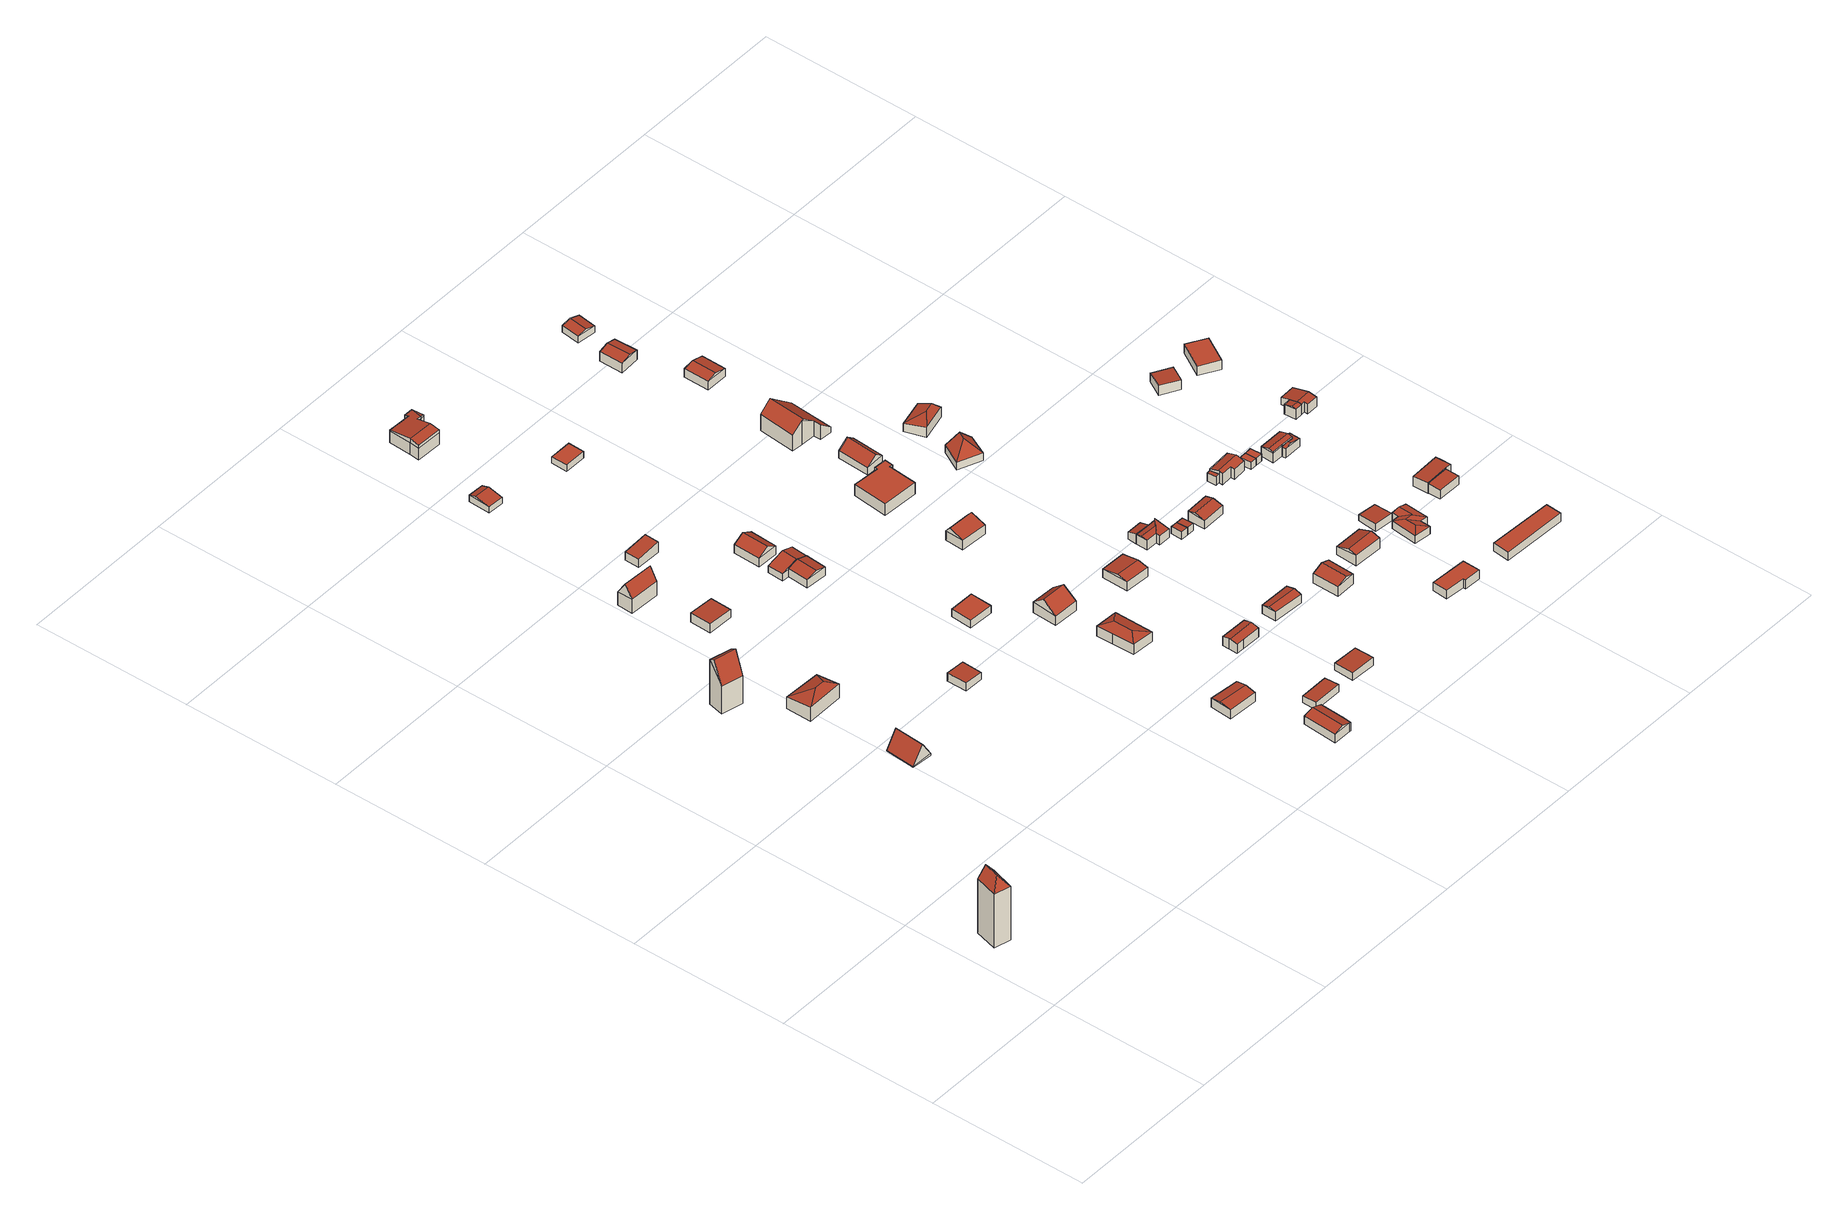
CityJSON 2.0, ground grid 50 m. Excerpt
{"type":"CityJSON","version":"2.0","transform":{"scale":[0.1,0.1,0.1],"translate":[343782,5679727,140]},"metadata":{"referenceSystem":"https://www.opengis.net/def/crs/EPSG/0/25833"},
"CityObjects":{
"building1":{"type":"Building","attributes":{"Dachtyp_tdc":"tdcFreeFormRoof","Gemeindeschluessel":14729160,"Dachneigung":52.58,"QualitaetDacherkennung":3,"Geometrietyp2DReferenz":"3000","function":"31001_9998","roofType":"5000","measuredHeight":22.03},"geometry":[{"type":"MultiSurface","lod":"2","boundaries":[[[0,1,2,3]],[[1,4,5,2]],[[4,6,7,5]],[[6,0,3,7]],[[8,9,6,4]],[[8,4,1]],[[9,8,1,0]],[[9,0,6]],[[3,2,5,7]]],"semantics":{"surfaces":[{"type":"WallSurface"},{"type":"RoofSurface"},{"type":"GroundSurface"}],"values":[0,0,0,0,1,1,1,0,2]}}]},
"building2":{"type":"Building","attributes":{"Dachtyp_tdc":"tdcGableRoof","Gemeindeschluessel":14729160,"Dachneigung":57.87,"QualitaetDacherkennung":74,"Geometrietyp2DReferenz":"3000","function":"31001_9998","roofType":"3100","measuredHeight":5.66},"geometry":[{"type":"MultiSurface","lod":"2","boundaries":[[[10,11,12,13]],[[11,14,15,12]],[[14,16,17,15]],[[16,10,13,17]],[[14,11,18]],[[10,16,19]],[[11,10,19,18]],[[16,14,18,19]],[[13,12,15,17]]],"semantics":{"surfaces":[{"type":"WallSurface"},{"type":"RoofSurface"},{"type":"GroundSurface"}],"values":[0,0,0,0,0,0,1,1,2]}}]},
"building3":{"type":"Building","attributes":{"Dachtyp_tdc":"tdcGableRoof","Gemeindeschluessel":14729160,"Dachneigung":66.88,"QualitaetDacherkennung":5,"Geometrietyp2DReferenz":"3000","function":"31001_9998","roofType":"3100","measuredHeight":16.61},"geometry":[{"type":"MultiSurface","lod":"2","boundaries":[[[20,21,22,23]],[[21,24,25,22]],[[24,26,27,25]],[[26,20,23,27]],[[24,21,28]],[[20,26,29]],[[21,20,29,28]],[[26,24,28,29]],[[23,22,25,27]]],"semantics":{"surfaces":[{"type":"WallSurface"},{"type":"RoofSurface"},{"type":"GroundSurface"}],"values":[0,0,0,0,0,0,1,1,2]}}]},
"building4":{"type":"Building","attributes":{"Dachtyp_tdc":"tdcHipRoof","Gemeindeschluessel":14729160,"Dachneigung":18.68,"QualitaetDacherkennung":74,"Geometrietyp2DReferenz":"3000","function":"31001_9998","roofType":"3200","measuredHeight":5.57},"geometry":[{"type":"MultiSurface","lod":"2","boundaries":[[[30,31,32,33]],[[31,34,35,32]],[[34,36,37,35]],[[36,30,33,37]],[[34,31,38]],[[30,36,39]],[[31,30,39,38]],[[36,34,38,39]],[[33,32,35,37]]],"semantics":{"surfaces":[{"type":"WallSurface"},{"type":"RoofSurface"},{"type":"GroundSurface"}],"values":[0,0,0,0,1,1,1,1,2]}}]},
"building5":{"type":"Building","attributes":{"Dachtyp_tdc":"tdcPolyFlatRoof","Gemeindeschluessel":14729160,"Dachneigung":2.84,"QualitaetDacherkennung":85,"Geometrietyp2DReferenz":"3000","function":"31001_9998","roofType":"2100","measuredHeight":3.13},"geometry":[{"type":"MultiSurface","lod":"2","boundaries":[[[40,41,42,43]],[[41,44,45,42]],[[44,46,47,45]],[[46,40,43,47]],[[46,44,41,40]],[[43,42,45,47]]],"semantics":{"surfaces":[{"type":"WallSurface"},{"type":"RoofSurface"},{"type":"GroundSurface"}],"values":[0,0,0,0,1,2]}}]},
"building6":{"type":"Building","attributes":{"Dachtyp_tdc":"tdcPolyFlatRoof","Gemeindeschluessel":14729160,"Dachneigung":2.89,"QualitaetDacherkennung":90,"Geometrietyp2DReferenz":"3000","function":"31001_9998","roofType":"2100","measuredHeight":2.76},"geometry":[{"type":"MultiSurface","lod":"2","boundaries":[[[48,49,50,51]],[[49,52,53,50]],[[52,54,55,53]],[[54,48,51,55]],[[54,52,49,48]],[[51,50,53,55]]],"semantics":{"surfaces":[{"type":"WallSurface"},{"type":"RoofSurface"},{"type":"GroundSurface"}],"values":[0,0,0,0,1,2]}}]},
"building7":{"type":"Building","attributes":{"Dachtyp_tdc":"tdcGableRoof","Gemeindeschluessel":14729160,"Dachneigung":58.78,"QualitaetDacherkennung":66,"Geometrietyp2DReferenz":"3000","function":"31001_9998","roofType":"3100","measuredHeight":8.86},"geometry":[{"type":"MultiSurface","lod":"2","boundaries":[[[56,57,58,59]],[[57,60,61,58]],[[60,62,63,61]],[[62,56,59,63]],[[60,57,64]],[[56,62,65]],[[57,56,65,64]],[[62,60,64,65]],[[59,58,61,63]]],"semantics":{"surfaces":[{"type":"WallSurface"},{"type":"RoofSurface"},{"type":"GroundSurface"}],"values":[0,0,0,0,0,0,1,1,2]}}]},
"building8":{"type":"Building","attributes":{"Dachtyp_tdc":"tdcFreeFormRoof","Gemeindeschluessel":14729160,"Dachneigung":17.27,"QualitaetDacherkennung":89,"Geometrietyp2DReferenz":"3000","function":"31001_9998","roofType":"5000","measuredHeight":3.89},"geometry":[{"type":"MultiSurface","lod":"2","boundaries":[[[66,67,68,69]],[[67,70,71,68]],[[70,72,73,71]],[[72,74,75,73]],[[74,76,77,75]],[[76,66,69,77]],[[78,79,67,66]],[[76,74,72,70,79,78]],[[66,76,78]],[[70,67,79]],[[69,68,71,73,75,77]]],"semantics":{"surfaces":[{"type":"WallSurface"},{"type":"RoofSurface"},{"type":"GroundSurface"}],"values":[0,0,0,0,0,0,1,1,0,0,2]}}]},
"building9":{"type":"Building","attributes":{"Dachtyp_tdc":"tdcGableRoof","Gemeindeschluessel":14729160,"Dachneigung":12.23,"QualitaetDacherkennung":80,"Geometrietyp2DReferenz":"3000","function":"31001_9998","roofType":"3100","measuredHeight":3.77},"geometry":[{"type":"MultiSurface","lod":"2","boundaries":[[[80,81,82,83]],[[81,84,85,82]],[[84,86,87,85]],[[86,80,83,87]],[[84,81,88]],[[80,86,89]],[[81,80,89,88]],[[86,84,88,89]],[[83,82,85,87]]],"semantics":{"surfaces":[{"type":"WallSurface"},{"type":"RoofSurface"},{"type":"GroundSurface"}],"values":[0,0,0,0,0,0,1,1,2]}}]},
"building10":{"type":"Building","attributes":{"Dachtyp_tdc":"tdcPolyFlatRoof","Gemeindeschluessel":14729160,"Dachneigung":7.05,"QualitaetDacherkennung":79,"Geometrietyp2DReferenz":"3000","function":"31001_9998","roofType":"2100","measuredHeight":3.63},"geometry":[{"type":"MultiSurface","lod":"2","boundaries":[[[90,91,92,93]],[[91,94,95,92]],[[94,96,97,95]],[[96,90,93,97]],[[96,94,91,90]],[[93,92,95,97]]],"semantics":{"surfaces":[{"type":"WallSurface"},{"type":"RoofSurface"},{"type":"GroundSurface"}],"values":[0,0,0,0,1,2]}}]},
"building11":{"type":"Building","attributes":{"Dachtyp_tdc":"tdcGableRoof","Gemeindeschluessel":14729160,"Dachneigung":17.78,"QualitaetDacherkennung":94,"Geometrietyp2DReferenz":"3000","function":"31001_9998","roofType":"3100","measuredHeight":3.93},"geometry":[{"type":"MultiSurface","lod":"2","boundaries":[[[98,99,100,101]],[[99,102,103,100]],[[102,104,105,103]],[[104,98,101,105]],[[102,99,106]],[[98,104,107]],[[99,98,107,106]],[[104,102,106,107]],[[101,100,103,105]]],"semantics":{"surfaces":[{"type":"WallSurface"},{"type":"RoofSurface"},{"type":"GroundSurface"}],"values":[0,0,0,0,0,0,1,1,2]}}]},
"building12":{"type":"Building","attributes":{"Dachtyp_tdc":"tdcGableRoof","Gemeindeschluessel":14729160,"Dachneigung":10.41,"QualitaetDacherkennung":61,"Geometrietyp2DReferenz":"3000","function":"31001_9998","roofType":"3100","measuredHeight":2.93},"geometry":[{"type":"MultiSurface","lod":"2","boundaries":[[[108,109,110,111]],[[112,113,114,115]],[[116,117,113,112]],[[117,109,114,113]],[[109,108,115,114]],[[108,116,112,115]],[[109,117,110]],[[116,108,111]],[[117,116,111,110]]],"semantics":{"surfaces":[{"type":"RoofSurface"},{"type":"GroundSurface"},{"type":"WallSurface"}],"values":[0,1,2,2,2,2,2,2,0]}}]},
"building13":{"type":"Building","attributes":{"Dachtyp_tdc":"tdcFreeFormRoof","Gemeindeschluessel":14729160,"Dachneigung":17.33,"QualitaetDacherkennung":87,"Geometrietyp2DReferenz":"3000","function":"31001_9998","roofType":"5000","measuredHeight":3.98},"geometry":[{"type":"MultiSurface","lod":"2","boundaries":[[[118,119,120,121]],[[122,123,119,118]],[[123,124,120,119]],[[124,125,121,120]],[[125,122,118,121]],[[123,122,126,127]],[[127,126,125,124]],[[124,123,127]],[[122,125,126]]],"semantics":{"surfaces":[{"type":"GroundSurface"},{"type":"WallSurface"},{"type":"RoofSurface"}],"values":[0,1,1,1,1,2,2,1,1]}}]},
"building14":{"type":"Building","attributes":{"Dachtyp_tdc":"tdcPolyFlatRoof","Gemeindeschluessel":14729160,"Dachneigung":3.74,"QualitaetDacherkennung":79,"Geometrietyp2DReferenz":"3000","function":"31001_9998","roofType":"2100","measuredHeight":2.61},"geometry":[{"type":"MultiSurface","lod":"2","boundaries":[[[128,129,130,131]],[[129,132,133,130]],[[132,134,135,133]],[[134,128,131,135]],[[134,132,129,128]],[[131,130,133,135]]],"semantics":{"surfaces":[{"type":"WallSurface"},{"type":"RoofSurface"},{"type":"GroundSurface"}],"values":[0,0,0,0,1,2]}}]},
"building15":{"type":"Building","attributes":{"Dachtyp_tdc":"tdcPolyFlatRoof","Gemeindeschluessel":14729160,"Dachneigung":0,"QualitaetDacherkennung":80,"Geometrietyp2DReferenz":"3000","function":"31001_9998","roofType":"1000","measuredHeight":2.6},"geometry":[{"type":"MultiSurface","lod":"2","boundaries":[[[136,137,138,139]],[[137,140,141,138]],[[140,142,143,141]],[[142,136,139,143]],[[142,140,137,136]],[[139,138,141,143]]],"semantics":{"surfaces":[{"type":"WallSurface"},{"type":"RoofSurface"},{"type":"GroundSurface"}],"values":[0,0,0,0,1,2]}}]},
"building16":{"type":"Building","attributes":{"Dachtyp_tdc":"tdcGableRoof","Gemeindeschluessel":14729160,"Dachneigung":30.34,"QualitaetDacherkennung":91,"Geometrietyp2DReferenz":"3000","function":"31001_9998","roofType":"3100","measuredHeight":4.83},"geometry":[{"type":"MultiSurface","lod":"2","boundaries":[[[144,145,146,147]],[[145,148,149,146]],[[148,150,151,149]],[[150,144,147,151]],[[148,145,152]],[[144,150,153]],[[145,144,153,152]],[[150,148,152,153]],[[147,146,149,151]]],"semantics":{"surfaces":[{"type":"WallSurface"},{"type":"RoofSurface"},{"type":"GroundSurface"}],"values":[0,0,0,0,0,0,1,1,2]}}]},
"building17":{"type":"Building","attributes":{"Dachtyp_tdc":"tdcFreeFormRoof","Gemeindeschluessel":14729160,"Dachneigung":18.56,"QualitaetDacherkennung":95,"Geometrietyp2DReferenz":"3000","function":"31001_9998","roofType":"5000","measuredHeight":4.52},"geometry":[{"type":"MultiSurface","lod":"2","boundaries":[[[154,155,156,157]],[[155,158,159,156]],[[158,160,161,159]],[[160,162,163,161]],[[162,154,157,163]],[[162,164,165]],[[166,167,158]],[[162,160,167,166,164]],[[165,164,166,158,155,154]],[[160,158,167]],[[154,162,165]],[[157,156,159,161,163]]],"semantics":{"surfaces":[{"type":"WallSurface"},{"type":"RoofSurface"},{"type":"GroundSurface"}],"values":[0,0,0,0,0,1,1,1,1,0,0,2]}}]},
"building18":{"type":"Building","attributes":{"Dachtyp_tdc":"tdcGableRoof","Gemeindeschluessel":14729160,"Dachneigung":39.45,"QualitaetDacherkennung":89,"Geometrietyp2DReferenz":"3000","function":"31001_9998","roofType":"3100","measuredHeight":6.6},"geometry":[{"type":"MultiSurface","lod":"2","boundaries":[[[168,169,170,171]],[[169,172,173,170]],[[172,174,175,173]],[[174,168,171,175]],[[172,169,176]],[[168,174,177]],[[169,168,177,176]],[[174,172,176,177]],[[171,170,173,175]]],"semantics":{"surfaces":[{"type":"WallSurface"},{"type":"RoofSurface"},{"type":"GroundSurface"}],"values":[0,0,0,0,0,0,1,1,2]}}]},
"building19":{"type":"Building","attributes":{"Dachtyp_tdc":"tdcPolyFlatRoof","Gemeindeschluessel":14729160,"Dachneigung":3.86,"QualitaetDacherkennung":80,"Geometrietyp2DReferenz":"3000","function":"31001_9998","roofType":"2100","measuredHeight":2.75},"geometry":[{"type":"MultiSurface","lod":"2","boundaries":[[[178,179,180,181]],[[179,182,183,180]],[[182,184,185,183]],[[184,178,181,185]],[[184,182,179,178]],[[181,180,183,185]]],"semantics":{"surfaces":[{"type":"WallSurface"},{"type":"RoofSurface"},{"type":"GroundSurface"}],"values":[0,0,0,0,1,2]}}]},
"building20":{"type":"Building","attributes":{"Dachtyp_tdc":"tdcFreeFormRoof","Gemeindeschluessel":14729160,"Dachneigung":13.44,"QualitaetDacherkennung":94,"Geometrietyp2DReferenz":"3000","function":"31001_9998","roofType":"5000","measuredHeight":3.74},"geometry":[{"type":"MultiSurface","lod":"2","boundaries":[[[186,187,188,189]],[[187,190,191,188]],[[190,192,193,191]],[[192,194,195,193]],[[194,196,197,195]],[[196,186,189,197]],[[198,192,190,187,199]],[[196,194,198,199,186]],[[187,186,199]],[[194,192,198]],[[189,188,191,193,195,197]]],"semantics":{"surfaces":[{"type":"WallSurface"},{"type":"RoofSurface"},{"type":"GroundSurface"}],"values":[0,0,0,0,0,0,1,1,0,0,2]}}]},
"building21":{"type":"Building","attributes":{"Dachtyp_tdc":"tdcFreeFormRoof","Gemeindeschluessel":14729160,"Dachneigung":10.38,"QualitaetDacherkennung":80,"Geometrietyp2DReferenz":"3000","function":"31001_9998","roofType":"5000","measuredHeight":5.46},"geometry":[{"type":"MultiSurface","lod":"2","boundaries":[[[200,201,202,203]],[[201,204,205,202]],[[204,206,207,205]],[[206,208,209,207]],[[208,210,211,209]],[[210,212,213,211]],[[212,214,215,213]],[[214,216,217,215]],[[216,218,219,217]],[[218,220,221,219]],[[220,222,223,221]],[[222,224,225,223]],[[224,200,203,225]],[[226,227,228]],[[227,226,210,208,229,230,231,232,233]],[[234,235,232,231,236]],[[206,229,208]],[[212,210,226]],[[204,201,231,230]],[[201,200,236,231]],[[206,204,230,229]],[[214,212,226,228]],[[216,214,228,227]],[[218,216,227,233]],[[222,220,232,235]],[[220,218,233,232]],[[224,222,235,234]],[[200,224,234,236]],[[203,202,205,207,209,211,213,215,217,219,221,223,225]]],"semantics":{"surfaces":[{"type":"WallSurface"},{"type":"RoofSurface"},{"type":"GroundSurface"}],"values":[0,0,0,0,0,0,0,0,0,0,0,0,0,1,1,1,0,0,0,0,0,0,0,0,0,0,0,0,2]}}]},
"building22":{"type":"Building","attributes":{"Dachtyp_tdc":"tdcPolyFlatRoof","Gemeindeschluessel":14729160,"Dachneigung":0,"QualitaetDacherkennung":62,"Geometrietyp2DReferenz":"3000","function":"31001_9998","roofType":"1000","measuredHeight":2.15},"geometry":[{"type":"MultiSurface","lod":"2","boundaries":[[[237,238,239,240]],[[238,241,242,239]],[[241,243,244,242]],[[243,237,240,244]],[[243,241,238,237]],[[240,239,242,244]]],"semantics":{"surfaces":[{"type":"WallSurface"},{"type":"RoofSurface"},{"type":"GroundSurface"}],"values":[0,0,0,0,1,2]}}]},
"building23":{"type":"Building","attributes":{"Dachtyp_tdc":"tdcGableRoof","Gemeindeschluessel":14729160,"Dachneigung":19.91,"QualitaetDacherkennung":63,"Geometrietyp2DReferenz":"3000","function":"31001_9998","roofType":"3100","measuredHeight":4.8},"geometry":[{"type":"MultiSurface","lod":"2","boundaries":[[[245,246,247,248]],[[246,249,250,247]],[[249,251,252,250]],[[251,245,248,252]],[[249,246,253]],[[245,251,254]],[[246,245,254,253]],[[251,249,253,254]],[[248,247,250,252]]],"semantics":{"surfaces":[{"type":"WallSurface"},{"type":"RoofSurface"},{"type":"GroundSurface"}],"values":[0,0,0,0,0,0,1,1,2]}}]},
"building24":{"type":"Building","attributes":{"Dachtyp_tdc":"tdcGableRoof","Gemeindeschluessel":14729160,"Dachneigung":10.05,"QualitaetDacherkennung":93,"Geometrietyp2DReferenz":"3000","function":"31001_9998","roofType":"3100","measuredHeight":3.9},"geometry":[{"type":"MultiSurface","lod":"2","boundaries":[[[255,256,257,258]],[[256,259,260,257]],[[259,261,262,260]],[[261,255,258,262]],[[259,256,263]],[[255,261,264]],[[256,255,264,263]],[[261,259,263,264]],[[258,257,260,262]]],"semantics":{"surfaces":[{"type":"WallSurface"},{"type":"RoofSurface"},{"type":"GroundSurface"}],"values":[0,0,0,0,0,0,1,1,2]}}]},
"building25":{"type":"Building","attributes":{"Dachtyp_tdc":"tdcGableRoof","Gemeindeschluessel":14729160,"Dachneigung":13.9,"QualitaetDacherkennung":90,"Geometrietyp2DReferenz":"3000","function":"31001_9998","roofType":"3100","measuredHeight":3.6},"geometry":[{"type":"MultiSurface","lod":"2","boundaries":[[[265,266,267,268]],[[266,269,270,267]],[[269,271,272,270]],[[271,265,268,272]],[[269,266,273]],[[265,271,274]],[[266,265,274,273]],[[271,269,273,274]],[[268,267,270,272]]],"semantics":{"surfaces":[{"type":"WallSurface"},{"type":"RoofSurface"},{"type":"GroundSurface"}],"values":[0,0,0,0,0,0,1,1,2]}}]},
"building26":{"type":"Building","attributes":{"Dachtyp_tdc":"tdcPolyFlatRoof","Gemeindeschluessel":14729160,"Dachneigung":0,"QualitaetDacherkennung":72,"Geometrietyp2DReferenz":"3000","function":"31001_9998","roofType":"1000","measuredHeight":3.9},"geometry":[{"type":"MultiSurface","lod":"2","boundaries":[[[275,276,277,278]],[[276,279,280,277]],[[279,281,282,280]],[[281,283,284,282]],[[283,285,286,284]],[[285,287,288,286]],[[287,289,290,288]],[[289,275,278,290]],[[289,287,285,283,281,279,276,275]],[[278,277,280,282,284,286,288,290]]],"semantics":{"surfaces":[{"type":"WallSurface"},{"type":"RoofSurface"},{"type":"GroundSurface"}],"values":[0,0,0,0,0,0,0,0,1,2]}}]},
"building27":{"type":"Building","attributes":{"Dachtyp_tdc":"tdcGableRoof","Gemeindeschluessel":14729160,"Dachneigung":39.04,"QualitaetDacherkennung":67,"Geometrietyp2DReferenz":"3000","function":"31001_9998","roofType":"3100","measuredHeight":5.18},"geometry":[{"type":"MultiSurface","lod":"2","boundaries":[[[291,292,293,294]],[[292,295,296,293]],[[295,297,298,296]],[[297,291,294,298]],[[295,292,299]],[[291,297,300]],[[292,291,300,299]],[[297,295,299,300]],[[294,293,296,298]]],"semantics":{"surfaces":[{"type":"WallSurface"},{"type":"RoofSurface"},{"type":"GroundSurface"}],"values":[0,0,0,0,0,0,1,1,2]}}]},
"building28":{"type":"Building","attributes":{"Gemeindeschluessel":14729160,"Geometrietyp2DReferenz":"3000","function":"31001_9998","roofType":"9999"},"children":["building28-1","building28-2"]},
"building28-1":{"type":"BuildingPart","attributes":{"Dachtyp_tdc":"tdcPolyFlatRoof","Dachneigung":9.47,"QualitaetDacherkennung":79,"Geometrietyp2DReferenz":"3000","roofType":"2100","measuredHeight":3.85},"parents":["building28"],"geometry":[{"type":"MultiSurface","lod":"2","boundaries":[[[301,302,303,304]],[[305,306,307,308,309]],[[306,301,304,307]],[[306,305,310,311,302,301]],[[304,303,308,307]],[[309,310,305]],[[308,303,302,311,309]],[[311,310,309]]],"semantics":{"surfaces":[{"type":"WallSurface"},{"type":"RoofSurface"},{"type":"GroundSurface"},{"type":"ClosureSurface"}],"values":[0,0,0,1,2,0,3,3]}}]},
"building28-2":{"type":"BuildingPart","attributes":{"Dachtyp_tdc":"tdcGableRoof","Dachneigung":13.94,"QualitaetDacherkennung":89,"Geometrietyp2DReferenz":"3000","roofType":"3100","measuredHeight":3.72},"parents":["building28"],"geometry":[{"type":"MultiSurface","lod":"2","boundaries":[[[312,313,303,302]],[[312,314,315,313]],[[314,316,317,315]],[[316,309,308,317]],[[318,319,310,309,316,314]],[[302,319,318,312]],[[312,318,314]],[[303,313,315,317,308]],[[303,308,309,311,302]],[[311,310,319,302]],[[311,309,310]]],"semantics":{"surfaces":[{"type":"WallSurface"},{"type":"RoofSurface"},{"type":"GroundSurface"},{"type":"ClosureSurface"}],"values":[0,0,0,0,1,1,0,2,3,0,3]}}]},
"building29":{"type":"Building","attributes":{"Dachtyp_tdc":"tdcPolyFlatRoof","Gemeindeschluessel":14729160,"Dachneigung":16.71,"QualitaetDacherkennung":95,"Geometrietyp2DReferenz":"3000","function":"31001_9998","roofType":"2100","measuredHeight":3.26},"geometry":[{"type":"MultiSurface","lod":"2","boundaries":[[[320,321,317,322]],[[321,323,315,317]],[[323,324,325,315]],[[324,320,322,325]],[[324,323,321,320]],[[322,317,315,325]]],"semantics":{"surfaces":[{"type":"WallSurface"},{"type":"RoofSurface"},{"type":"GroundSurface"}],"values":[0,0,0,0,1,2]}}]},
"building30":{"type":"Building","attributes":{"Dachtyp_tdc":"tdcGableRoof","Gemeindeschluessel":14729160,"Dachneigung":17.51,"QualitaetDacherkennung":95,"Geometrietyp2DReferenz":"3000","function":"31001_9998","roofType":"3100","measuredHeight":4.38},"geometry":[{"type":"MultiSurface","lod":"2","boundaries":[[[326,327,328,329]],[[327,330,331,328]],[[330,332,333,331]],[[332,326,329,333]],[[330,327,334]],[[326,332,335]],[[327,326,335,334]],[[332,330,334,335]],[[329,328,331,333]]],"semantics":{"surfaces":[{"type":"WallSurface"},{"type":"RoofSurface"},{"type":"GroundSurface"}],"values":[0,0,0,0,0,0,1,1,2]}}]},
"building31":{"type":"Building","attributes":{"Dachtyp_tdc":"tdcFreeFormRoof","Gemeindeschluessel":14729160,"Dachneigung":39.07,"QualitaetDacherkennung":55,"Geometrietyp2DReferenz":"3000","function":"31001_9998","roofType":"5000","measuredHeight":8.57},"geometry":[{"type":"MultiSurface","lod":"2","boundaries":[[[336,337,338,339]],[[337,340,341,338]],[[340,342,343,341]],[[342,344,345,343]],[[344,346,347,345]],[[346,348,349,347]],[[348,336,339,349]],[[337,336,350,351,342,340]],[[344,351,350,348,346]],[[344,342,351]],[[336,348,350]],[[339,338,341,343,345,347,349]]],"semantics":{"surfaces":[{"type":"WallSurface"},{"type":"RoofSurface"},{"type":"GroundSurface"}],"values":[0,0,0,0,0,0,0,1,1,0,0,2]}}]},
"building32":{"type":"Building","attributes":{"Dachtyp_tdc":"tdcPolyFlatRoof","Gemeindeschluessel":14729160,"Dachneigung":3.06,"QualitaetDacherkennung":98,"Geometrietyp2DReferenz":"3000","function":"31001_9998","roofType":"2100","measuredHeight":2.53},"geometry":[{"type":"MultiSurface","lod":"2","boundaries":[[[352,353,354,355]],[[353,356,357,354]],[[356,358,359,357]],[[358,352,355,359]],[[358,356,353,352]],[[355,354,357,359]]],"semantics":{"surfaces":[{"type":"WallSurface"},{"type":"RoofSurface"},{"type":"GroundSurface"}],"values":[0,0,0,0,1,2]}}]},
"building33":{"type":"Building","attributes":{"Dachtyp_tdc":"tdcPolyFlatRoof","Gemeindeschluessel":14729160,"Dachneigung":2.71,"QualitaetDacherkennung":98,"Geometrietyp2DReferenz":"3000","function":"31001_9998","roofType":"2100","measuredHeight":2.52},"geometry":[{"type":"MultiSurface","lod":"2","boundaries":[[[360,361,362,363]],[[361,353,354,362]],[[353,352,355,354]],[[352,360,363,355]],[[352,353,361,360]],[[363,362,354,355]]],"semantics":{"surfaces":[{"type":"WallSurface"},{"type":"RoofSurface"},{"type":"GroundSurface"}],"values":[0,0,0,0,1,2]}}]},
"building34":{"type":"Building","attributes":{"Dachtyp_tdc":"tdcHipAndGableRoof","Gemeindeschluessel":14729160,"Dachneigung":36.52,"QualitaetDacherkennung":34,"Geometrietyp2DReferenz":"3000","function":"31001_9998","roofType":"5000","measuredHeight":5.59},"geometry":[{"type":"MultiSurface","lod":"2","boundaries":[[[364,365,366,367]],[[365,368,369,366]],[[368,370,371,369]],[[370,364,367,371]],[[368,365,372]],[[364,370,373]],[[365,364,373,372]],[[370,368,372,373]],[[367,366,369,371]]],"semantics":{"surfaces":[{"type":"WallSurface"},{"type":"RoofSurface"},{"type":"GroundSurface"}],"values":[0,0,0,0,1,0,1,1,2]}}]},
"building35":{"type":"Building","attributes":{"Dachtyp_tdc":"tdcGableRoof","Gemeindeschluessel":14729160,"Dachneigung":14.47,"QualitaetDacherkennung":86,"Geometrietyp2DReferenz":"3000","function":"31001_9998","roofType":"3100","measuredHeight":4.03},"geometry":[{"type":"MultiSurface","lod":"2","boundaries":[[[374,375,376,377]],[[375,378,379,376]],[[378,380,381,379]],[[380,374,377,381]],[[378,375,382]],[[374,380,383]],[[375,374,383,382]],[[380,378,382,383]],[[377,376,379,381]]],"semantics":{"surfaces":[{"type":"WallSurface"},{"type":"RoofSurface"},{"type":"GroundSurface"}],"values":[0,0,0,0,0,0,1,1,2]}}]},
"building36":{"type":"Building","attributes":{"Dachtyp_tdc":"tdcPolyFlatRoof","Gemeindeschluessel":14729160,"Dachneigung":2.82,"QualitaetDacherkennung":93,"Geometrietyp2DReferenz":"3000","function":"31001_9998","roofType":"2100","measuredHeight":3.02},"geometry":[{"type":"MultiSurface","lod":"2","boundaries":[[[384,385,386,387]],[[385,388,389,386]],[[388,390,391,389]],[[390,392,393,391]],[[392,394,395,393]],[[394,384,387,395]],[[394,392,390,388,385,384]],[[387,386,389,391,393,395]]],"semantics":{"surfaces":[{"type":"WallSurface"},{"type":"RoofSurface"},{"type":"GroundSurface"}],"values":[0,0,0,0,0,0,1,2]}}]},
"building37":{"type":"Building","attributes":{"Dachtyp_tdc":"tdcGableRoof","Gemeindeschluessel":14729160,"Dachneigung":14,"QualitaetDacherkennung":90,"Geometrietyp2DReferenz":"3000","function":"31001_9998","roofType":"3100","measuredHeight":3.66},"geometry":[{"type":"MultiSurface","lod":"2","boundaries":[[[396,397,398,399]],[[397,400,401,398]],[[400,402,403,401]],[[402,396,399,403]],[[400,397,404]],[[396,402,405]],[[397,396,405,404]],[[402,400,404,405]],[[399,398,401,403]]],"semantics":{"surfaces":[{"type":"WallSurface"},{"type":"RoofSurface"},{"type":"GroundSurface"}],"values":[0,0,0,0,0,0,1,1,2]}}]},
"building38":{"type":"Building","attributes":{"Dachtyp_tdc":"tdcGableRoof","Gemeindeschluessel":14729160,"Dachneigung":14.51,"QualitaetDacherkennung":97,"Geometrietyp2DReferenz":"3000","function":"31001_9998","roofType":"3100","measuredHeight":3.73},"geometry":[{"type":"MultiSurface","lod":"2","boundaries":[[[406,407,408,409]],[[407,410,411,408]],[[410,412,413,411]],[[412,406,409,413]],[[410,407,414]],[[406,412,415]],[[407,406,415,414]],[[412,410,414,415]],[[409,408,411,413]]],"semantics":{"surfaces":[{"type":"WallSurface"},{"type":"RoofSurface"},{"type":"GroundSurface"}],"values":[0,0,0,0,0,0,1,1,2]}}]},
"building39":{"type":"Building","attributes":{"Dachtyp_tdc":"tdcGableRoof","Gemeindeschluessel":14729160,"Dachneigung":21.94,"QualitaetDacherkennung":93,"Geometrietyp2DReferenz":"3000","function":"31001_9998","roofType":"3100","measuredHeight":4.45},"geometry":[{"type":"MultiSurface","lod":"2","boundaries":[[[416,417,418,419]],[[417,420,421,418]],[[420,422,423,421]],[[422,416,419,423]],[[420,417,424]],[[416,422,425]],[[417,416,425,424]],[[422,420,424,425]],[[419,418,421,423]]],"semantics":{"surfaces":[{"type":"WallSurface"},{"type":"RoofSurface"},{"type":"GroundSurface"}],"values":[0,0,0,0,0,0,1,1,2]}}]},
"building40":{"type":"Building","attributes":{"Dachtyp_tdc":"tdcHipAndGableRoof","Gemeindeschluessel":14729160,"Dachneigung":16.24,"QualitaetDacherkennung":52,"Geometrietyp2DReferenz":"3000","function":"31001_9998","roofType":"5000","measuredHeight":3.84},"geometry":[{"type":"MultiSurface","lod":"2","boundaries":[[[426,427,428,429]],[[427,430,431,428]],[[430,432,433,431]],[[432,426,429,433]],[[430,427,434]],[[426,432,435]],[[427,426,435,434]],[[432,430,434,435]],[[429,428,431,433]]],"semantics":{"surfaces":[{"type":"WallSurface"},{"type":"RoofSurface"},{"type":"GroundSurface"}],"values":[0,0,0,0,1,0,1,1,2]}}]},
"building41":{"type":"Building","attributes":{"Dachtyp_tdc":"tdcGableRoof","Gemeindeschluessel":14729160,"Dachneigung":14.15,"QualitaetDacherkennung":90,"Geometrietyp2DReferenz":"3000","function":"31001_9998","roofType":"3100","measuredHeight":3.08},"geometry":[{"type":"MultiSurface","lod":"2","boundaries":[[[436,437,438,439]],[[437,440,441,438]],[[440,442,443,441]],[[442,436,439,443]],[[440,437,444]],[[436,442,445]],[[437,436,445,444]],[[442,440,444,445]],[[439,438,441,443]]],"semantics":{"surfaces":[{"type":"WallSurface"},{"type":"RoofSurface"},{"type":"GroundSurface"}],"values":[0,0,0,0,0,0,1,1,2]}}]},
"building42":{"type":"Building","attributes":{"Dachtyp_tdc":"tdcPolyFlatRoof","Gemeindeschluessel":14729160,"Dachneigung":3.04,"QualitaetDacherkennung":69,"Geometrietyp2DReferenz":"3000","function":"31001_9998","roofType":"2100","measuredHeight":2.87},"geometry":[{"type":"MultiSurface","lod":"2","boundaries":[[[446,447,448,449]],[[447,450,451,448]],[[450,452,453,451]],[[452,446,449,453]],[[452,450,447,446]],[[449,448,451,453]]],"semantics":{"surfaces":[{"type":"WallSurface"},{"type":"RoofSurface"},{"type":"GroundSurface"}],"values":[0,0,0,0,1,2]}}]},
"building43":{"type":"Building","attributes":{"Dachtyp_tdc":"tdcPolyFlatRoof","Gemeindeschluessel":14729160,"Dachneigung":5.43,"QualitaetDacherkennung":85,"Geometrietyp2DReferenz":"3000","function":"31001_9998","roofType":"2100","measuredHeight":2.58},"geometry":[{"type":"MultiSurface","lod":"2","boundaries":[[[454,455,456,457]],[[455,458,459,456]],[[458,460,461,459]],[[460,454,457,461]],[[460,458,455,454]],[[457,456,459,461]]],"semantics":{"surfaces":[{"type":"WallSurface"},{"type":"RoofSurface"},{"type":"GroundSurface"}],"values":[0,0,0,0,1,2]}}]},
"building44":{"type":"Building","attributes":{"Dachtyp_tdc":"tdcFreeFormRoof","Gemeindeschluessel":14729160,"Dachneigung":12.11,"QualitaetDacherkennung":75,"Geometrietyp2DReferenz":"3000","function":"31001_9998","roofType":"5000","measuredHeight":3.17},"geometry":[{"type":"MultiSurface","lod":"2","boundaries":[[[462,463,464,465]],[[463,466,467,464]],[[466,468,469,467]],[[468,470,471,469]],[[470,472,473,471]],[[472,474,475,473]],[[474,476,477,475]],[[476,462,465,477]],[[478,479,476,474]],[[480,481,478,474,472]],[[482,483,480,472,470]],[[482,470,468]],[[483,482,468,466]],[[481,480,483,466,463]],[[479,478,481,463,462]],[[479,462,476]],[[465,464,467,469,471,473,475,477]]],"semantics":{"surfaces":[{"type":"WallSurface"},{"type":"RoofSurface"},{"type":"GroundSurface"}],"values":[0,0,0,0,0,0,0,0,1,1,1,1,1,1,1,0,2]}}]},
"building45":{"type":"Building","attributes":{"Dachtyp_tdc":"tdcFreeFormRoof","Gemeindeschluessel":14729160,"Dachneigung":16.88,"QualitaetDacherkennung":91,"Geometrietyp2DReferenz":"3000","function":"31001_9998","roofType":"5000","measuredHeight":4.11},"geometry":[{"type":"MultiSurface","lod":"2","boundaries":[[[484,485,486,487]],[[485,488,489,486]],[[488,490,491,489]],[[490,492,493,491]],[[492,494,495,493]],[[494,496,497,495]],[[496,484,487,497]],[[492,490,498,499,484,496,494]],[[499,498,488,485]],[[485,484,499]],[[490,488,498]],[[487,486,489,491,493,495,497]]],"semantics":{"surfaces":[{"type":"WallSurface"},{"type":"RoofSurface"},{"type":"GroundSurface"}],"values":[0,0,0,0,0,0,0,1,1,0,0,2]}}]},
"building46":{"type":"Building","attributes":{"Dachtyp_tdc":"tdcPolyFlatRoof","Gemeindeschluessel":14729160,"Dachneigung":0,"QualitaetDacherkennung":100,"Geometrietyp2DReferenz":"3000","function":"31001_9998","roofType":"1000","measuredHeight":2.44},"geometry":[{"type":"MultiSurface","lod":"2","boundaries":[[[500,501,502,503]],[[501,504,505,502]],[[504,506,507,505]],[[506,500,503,507]],[[506,504,501,500]],[[503,502,505,507]]],"semantics":{"surfaces":[{"type":"WallSurface"},{"type":"RoofSurface"},{"type":"GroundSurface"}],"values":[0,0,0,0,1,2]}}]},
"building47":{"type":"Building","attributes":{"Dachtyp_tdc":"tdcPolyFlatRoof","Gemeindeschluessel":14729160,"Dachneigung":0,"QualitaetDacherkennung":43,"Geometrietyp2DReferenz":"3000","function":"31001_9998","roofType":"1000","measuredHeight":2.86},"geometry":[{"type":"MultiSurface","lod":"2","boundaries":[[[508,509,510,511]],[[509,512,513,510]],[[512,514,515,513]],[[514,508,511,515]],[[514,512,509,508]],[[511,510,513,515]]],"semantics":{"surfaces":[{"type":"WallSurface"},{"type":"RoofSurface"},{"type":"GroundSurface"}],"values":[0,0,0,0,1,2]}}]},
"building48":{"type":"Building","attributes":{"Dachtyp_tdc":"tdcPolyFlatRoof","Gemeindeschluessel":14729160,"Dachneigung":0,"QualitaetDacherkennung":98,"Geometrietyp2DReferenz":"3000","function":"31001_9998","roofType":"1000","measuredHeight":2.42},"geometry":[{"type":"MultiSurface","lod":"2","boundaries":[[[504,501,502,505]],[[501,516,517,502]],[[516,518,519,517]],[[518,520,521,519]],[[520,504,505,521]],[[520,518,516,501,504]],[[505,502,517,519,521]]],"semantics":{"surfaces":[{"type":"WallSurface"},{"type":"RoofSurface"},{"type":"GroundSurface"}],"values":[0,0,0,0,0,1,2]}}]},
"building49":{"type":"Building","attributes":{"Gemeindeschluessel":14729160,"Geometrietyp2DReferenz":"3000","function":"31001_9998","roofType":"9999"},"children":["building49-1","building49-2"]},
"building49-1":{"type":"BuildingPart","attributes":{"Dachtyp_tdc":"tdcGableRoof","Dachneigung":16.85,"QualitaetDacherkennung":99,"Geometrietyp2DReferenz":"3000","roofType":"3100","measuredHeight":4.11},"parents":["building49"],"geometry":[{"type":"MultiSurface","lod":"2","boundaries":[[[522,523,524,525,526]],[[527,528,529,530,531]],[[528,532,533,529]],[[532,522,526,533]],[[522,532,534,535,536]],[[537,538,539,535,534]],[[523,536,535,539,540]],[[527,538,537,528]],[[528,537,534,532]],[[522,536,523]],[[526,525,541,530,529,533]],[[542,524,523,540]],[[542,541,525,524]],[[531,542,540,543,544,527]],[[531,530,541,542]],[[538,527,544,545,543,540,539]],[[545,544,543]]],"semantics":{"surfaces":[{"type":"WallSurface"},{"type":"RoofSurface"},{"type":"GroundSurface"},{"type":"ClosureSurface"}],"values":[0,0,0,0,1,1,0,0,0,0,2,0,3,0,3,0,3]}}]},
"building49-2":{"type":"BuildingPart","attributes":{"Dachtyp_tdc":"tdcFreeFormRoof","Dachneigung":12.62,"QualitaetDacherkennung":61,"Geometrietyp2DReferenz":"3000","roofType":"5000","measuredHeight":3.64},"parents":["building49"],"geometry":[{"type":"MultiSurface","lod":"2","boundaries":[[[546,531,530,547]],[[524,548,549,525]],[[548,550,551,549]],[[550,546,547,551]],[[552,545,544,531,546]],[[550,548,524,542,543,545,552]],[[546,550,552]],[[547,530,541,525,549,551]],[[542,541,530,531]],[[524,525,541,542]],[[544,543,542,531]],[[545,543,544]]],"semantics":{"surfaces":[{"type":"WallSurface"},{"type":"RoofSurface"},{"type":"GroundSurface"},{"type":"ClosureSurface"}],"values":[0,0,0,0,1,1,0,2,3,3,0,3]}}]},
"building50":{"type":"Building","attributes":{"Dachtyp_tdc":"tdcPolyFlatRoof","Gemeindeschluessel":14729160,"Dachneigung":5.02,"QualitaetDacherkennung":92,"Geometrietyp2DReferenz":"3000","function":"31001_9998","roofType":"2100","measuredHeight":3.26},"geometry":[{"type":"MultiSurface","lod":"2","boundaries":[[[553,554,555,556]],[[554,557,558,555]],[[557,559,560,558]],[[559,561,562,560]],[[561,553,556,562]],[[561,559,557,554,553]],[[556,555,558,560,562]]],"semantics":{"surfaces":[{"type":"WallSurface"},{"type":"RoofSurface"},{"type":"GroundSurface"}],"values":[0,0,0,0,0,1,2]}}]},
"building51":{"type":"Building","attributes":{"Dachtyp_tdc":"tdcPolyFlatRoof","Gemeindeschluessel":14729160,"Dachneigung":3.83,"QualitaetDacherkennung":74,"Geometrietyp2DReferenz":"3000","function":"31001_9998","roofType":"2100","measuredHeight":3.61},"geometry":[{"type":"MultiSurface","lod":"2","boundaries":[[[563,564,565,566]],[[564,567,568,565]],[[567,569,570,568]],[[569,571,572,570]],[[571,573,574,572]],[[573,575,576,574]],[[575,563,566,576]],[[575,573,571,569,567,564,563]],[[566,565,568,570,572,574,576]]],"semantics":{"surfaces":[{"type":"WallSurface"},{"type":"RoofSurface"},{"type":"GroundSurface"}],"values":[0,0,0,0,0,0,0,1,2]}}]},
"building52":{"type":"Building","attributes":{"Dachtyp_tdc":"tdcPolyFlatRoof","Gemeindeschluessel":14729160,"Dachneigung":3.99,"QualitaetDacherkennung":79,"Geometrietyp2DReferenz":"3000","function":"31001_9998","roofType":"2100","measuredHeight":3.4},"geometry":[{"type":"MultiSurface","lod":"2","boundaries":[[[577,578,579,580]],[[578,581,582,579]],[[581,583,584,582]],[[583,577,580,584]],[[583,581,578,577]],[[580,579,582,584]]],"semantics":{"surfaces":[{"type":"WallSurface"},{"type":"RoofSurface"},{"type":"GroundSurface"}],"values":[0,0,0,0,1,2]}}]},
"building53":{"type":"Building","attributes":{"Gemeindeschluessel":14729160,"Geometrietyp2DReferenz":"3000","function":"31001_9998","roofType":"9999"},"children":["building53-1","building53-2"]},
"building53-1":{"type":"BuildingPart","attributes":{"Dachtyp_tdc":"tdcGableRoof","Dachneigung":14.03,"QualitaetDacherkennung":93,"Geometrietyp2DReferenz":"3000","roofType":"3100","measuredHeight":3.73},"parents":["building53"],"geometry":[{"type":"MultiSurface","lod":"2","boundaries":[[[585,586,587,588]],[[589,590,591,592]],[[590,593,594,591]],[[593,595,596,594]],[[595,597,598,596]],[[597,599,600,598]],[[599,585,588,600]],[[595,593,590,589,601,602]],[[602,603,586,585,599,597,595]],[[588,587,604,592,591,594,596,598,600]],[[605,603,602]],[[604,587,586,603,605]],[[601,605,602]],[[604,605,601,589,592]]],"semantics":{"surfaces":[{"type":"WallSurface"},{"type":"RoofSurface"},{"type":"GroundSurface"},{"type":"ClosureSurface"}],"values":[0,0,0,0,0,0,0,1,1,2,0,3,0,3]}}]},
"building53-2":{"type":"BuildingPart","attributes":{"Dachtyp_tdc":"tdcGableRoof","Dachneigung":13.67,"QualitaetDacherkennung":93,"Geometrietyp2DReferenz":"3000","roofType":"3100","measuredHeight":3.78},"parents":["building53"],"geometry":[{"type":"MultiSurface","lod":"2","boundaries":[[[606,589,592,607]],[[608,609,587,586]],[[608,606,607,609]],[[586,603,605,601,589,610]],[[606,608,611]],[[589,606,611,610]],[[608,586,610,611]],[[607,592,604,587,609]],[[587,604,605,603,586]],[[604,592,589,601,605]]],"semantics":{"surfaces":[{"type":"WallSurface"},{"type":"RoofSurface"},{"type":"GroundSurface"},{"type":"ClosureSurface"}],"values":[0,0,0,0,0,1,1,2,3,3]}}]},
"building54":{"type":"Building","attributes":{"Dachtyp_tdc":"tdcPolyFlatRoof","Gemeindeschluessel":14729160,"Dachneigung":0,"QualitaetDacherkennung":75,"Geometrietyp2DReferenz":"3000","function":"31001_9998","roofType":"1000","measuredHeight":3.14},"geometry":[{"type":"MultiSurface","lod":"2","boundaries":[[[612,613,614,615]],[[613,616,617,614]],[[616,618,619,617]],[[618,612,615,619]],[[618,616,613,612]],[[615,614,617,619]]],"semantics":{"surfaces":[{"type":"WallSurface"},{"type":"RoofSurface"},{"type":"GroundSurface"}],"values":[0,0,0,0,1,2]}}]}
},
"vertices":[
[77,264,271],[56,191,271],[56,191,86],[77,264,86],[4,204,271],[4,204,86],[24,276,271],[24,276,86],[37,223,306],[50,270,307],
[531,936,56],[525,841,55],[525,841,48],[531,936,48],[460,846,49],[460,846,48],[466,941,50],[466,941,48],[494,843,105],[501,939,105],
[417,1382,98],[349,1398,98],[349,1398,3],[417,1382,3],[361,1447,156],[361,1447,3],[429,1431,156],[429,1431,3],[356,1428,169],[424,1412,169],
[560,1176,86],[442,1176,86],[442,1176,38],[560,1176,38],[442,1256,78],[442,1256,38],[559,1250,79],[559,1250,38],[503,1209,94],[536,1208,94],
[541,1658,80],[623,1656,75],[623,1656,48],[541,1658,48],[621,1589,75],[621,1589,48],[539,1591,80],[539,1591,48],
[761,977,99],[822,976,96],[822,976,71],[761,977,71],[820,912,96],[820,912,71],[760,914,99],[760,914,71],
[578,1801,84],[482,1806,84],[482,1806,36],[578,1801,36],[484,1856,81],[484,1856,36],[581,1851,81],[581,1851,36],[483,1829,125],[579,1824,125],
[1157,0,155],[1164,110,155],[1164,110,126],[1157,0,126],[1226,104,155],[1226,104,126],[1222,24,155],[1222,24,126],[1220,0,155],[1220,0,126],[1215,0,156],[1215,0,126],[1188,0,165],[1195,107,165],
[1079,352,140],[1172,342,141],[1172,342,109],[1079,352,109],[1169,278,139],[1169,278,109],[1075,284,139],[1075,284,109],[1171,312,146],[1077,320,146],
[700,1896,86],[622,1898,77],[622,1898,50],[700,1896,50],[623,1944,77],[623,1944,50],[702,1941,86],[702,1941,50],
[888,1552,101],[883,1485,101],[883,1485,73],[888,1552,73],[814,1490,101],[814,1490,73],[818,1557,101],[818,1557,73],[849,1487,112],[853,1554,112],
[572,2357,39],[622,2355,39],[624,2402,48],[574,2404,48],[575,2427,18],[625,2425,18],[622,2355,18],[572,2357,18],[575,2427,40],[625,2425,40],
[892,1604,72],[888,1552,72],[797,1558,72],[799,1608,72],[892,1604,100],[888,1552,100],[797,1558,95],[799,1608,95],[854,1605,112],[852,1555,112],
[1323,170,145],[1323,124,148],[1323,124,122],[1323,170,122],[1231,124,148],[1231,124,122],[1231,170,145],[1231,170,122],
[1039,1123,103],[1035,1054,103],[1035,1054,77],[1039,1123,77],[956,1058,103],[956,1058,77],[960,1124,103],[960,1124,77],
[805,1643,97],[807,1728,97],[807,1728,68],[805,1643,68],[874,1726,97],[874,1726,68],[871,1641,97],[871,1641,68],[840,1727,117],[838,1642,117],
[1131,655,124],[1129,723,123],[1129,723,89],[1131,655,89],[1128,775,123],[1128,775,89],[1202,773,121],[1202,773,89],[1202,650,121],[1202,650,89],[1163,685,134],[1133,655,124],[1163,745,134],[1199,773,122],
[1175,883,118],[1095,886,118],[1095,886,86],[1175,883,86],[1098,964,123],[1098,964,86],[1175,960,123],[1175,960,86],[1097,928,152],[1175,925,152],
[1379,122,151],[1382,186,147],[1382,186,124],[1379,122,124],[1463,183,147],[1463,183,124],[1460,119,151],[1460,119,124],
[1292,439,133],[1293,467,138],[1293,467,102],[1292,439,102],[1293,488,133],[1293,488,102],[1379,486,133],[1379,486,102],[1378,437,133],[1378,437,102],[1318,438,133],[1318,438,102],[1378,461,139],[1293,463,139],
[622,2634,55],[624,2665,55],[624,2665,16],[622,2634,16],[628,2736,55],[628,2736,16],[702,2733,55],[702,2733,16],[702,2746,55],[702,2746,16],[730,2745,55],[730,2745,16],[730,2742,55],[730,2742,16],[729,2704,55],[729,2704,16],[717,2704,55],[717,2704,16],[703,2705,55],[703,2705,16],[703,2662,55],[703,2662,16],[703,2661,55],[703,2661,16],[703,2632,55],[703,2632,16],[730,2742,56],[717,2704,63],[729,2704,59],[702,2733,58],[628,2736,58],[624,2665,71],[703,2662,71],[703,2705,63],[703,2632,65],[703,2661,71],[622,2634,65],
[797,2282,73],[798,2333,73],[798,2333,51],[797,2282,51],[868,2332,73],[868,2332,51],[867,2282,73],[867,2282,51],
[1170,1315,125],[1254,1313,123],[1254,1313,95],[1170,1315,95],[1253,1251,126],[1253,1251,95],[1166,1256,127],[1166,1256,95],[1254,1297,143],[1169,1300,143],
[1387,816,128],[1309,820,128],[1309,820,97],[1387,816,97],[1309,903,127],[1309,903,97],[1388,900,127],[1388,900,97],[1309,852,136],[1387,848,136],
[1550,434,135],[1453,441,135],[1453,441,105],[1550,434,105],[1454,486,135],[1454,486,105],[1552,484,134],[1552,484,105],[1453,462,141],[1551,457,141],
[1273,1602,142],[1271,1576,142],[1271,1576,103],[1273,1602,103],[1261,1577,142],[1261,1577,103],[1253,1486,142],[1253,1486,103],[1138,1492,142],[1138,1492,103],[1149,1603,142],[1149,1603,103],[1232,1596,142],[1232,1596,103],[1233,1605,142],[1233,1605,103],
[1285,1718,146],[1280,1617,146],[1280,1617,114],[1285,1718,114],[1224,1620,139],[1224,1620,114],[1229,1721,139],[1229,1721,114],[1256,1618,165],[1261,1719,165],
[1499,866,132],[1499,878,134],[1499,878,102],[1499,866,102],[1538,915,140],[1537,866,132],[1537,866,102],[1538,915,102],[1538,915,134],[1523,901,138],[1500,879,134],
[1463,879,134],[1463,879,102],[1464,916,134],[1464,916,102],[1513,915,134],[1513,915,102],[1464,898,139],[1519,897,139],
[1514,944,126],[1513,915,135],[1514,944,102],[1464,916,135],[1465,945,126],[1465,945,102],
[1694,460,142],[1691,375,142],[1691,375,107],[1694,460,107],[1629,375,139],[1629,375,107],[1629,459,139],[1629,459,107],[1664,375,151],[1666,460,151],
[1300,1938,137],[1290,1798,137],[1290,1798,118],[1300,1938,118],[1252,1800,168],[1252,1800,118],[1252,1824,169],[1252,1824,118],[1207,1826,201],[1207,1826,118],[1172,1829,171],[1172,1829,118],[1182,1945,172],[1182,1945,118],[1218,1943,204],[1210,1826,204],
[1576,873,124],[1576,836,126],[1576,836,101],[1576,873,101],[1553,836,126],[1553,836,101],[1554,873,124],[1554,873,101],
[1599,872,124],[1599,835,126],[1599,835,101],[1599,872,101],
[1480,1481,148],[1451,1419,147],[1451,1419,121],[1480,1481,121],[1380,1449,146],[1380,1449,121],[1414,1516,147],[1414,1516,121],[1437,1472,177],[1450,1497,177],
[1132,2368,149],[1132,2443,149],[1132,2443,117],[1132,2368,117],[1194,2444,150],[1194,2444,117],[1197,2371,150],[1197,2371,117],[1164,2444,157],[1166,2369,157],
[1848,125,152],[1848,134,151],[1848,134,121],[1848,125,121],[1786,139,151],[1786,139,121],[1790,188,149],[1790,188,121],[1905,180,149],[1905,180,121],[1902,124,151],[1902,124,121],
[1214,2147,153],[1215,2227,153],[1215,2227,124],[1214,2147,124],[1285,2225,151],[1285,2225,124],[1284,2147,151],[1284,2147,124],[1247,2226,161],[1246,2147,161],
[1622,872,132],[1697,874,132],[1697,874,100],[1622,872,100],[1699,818,129],[1699,818,100],[1623,816,129],[1623,816,100],[1698,850,138],[1622,848,138],
[1844,410,144],[1751,413,144],[1751,413,108],[1844,410,108],[1754,482,135],[1754,482,108],[1845,480,135],[1845,480,108],[1752,440,152],[1844,438,152],
[1516,1612,155],[1430,1590,155],[1430,1590,121],[1516,1612,121],[1410,1653,148],[1410,1653,121],[1496,1674,148],[1496,1674,121],[1473,1628,160],[1508,1637,160],
[1224,2587,134],[1216,2528,134],[1216,2528,111],[1224,2587,111],[1157,2535,134],[1157,2535,111],[1164,2595,134],[1164,2595,111],[1186,2532,142],[1193,2591,142],
[1773,901,132],[1772,930,130],[1772,930,103],[1773,901,103],[1785,931,130],[1785,931,103],[1787,902,132],[1787,902,103],
[1952,515,129],[1947,454,135],[1947,454,109],[1952,515,109],[1888,460,135],[1888,460,109],[1894,521,129],[1894,521,109],
[1998,448,136],[1993,373,136],[1993,373,110],[1998,448,110],[1970,376,136],[1970,376,110],[1968,343,136],[1968,343,110],[1914,349,136],[1914,349,110],[1923,433,136],[1923,433,110],[1947,432,136],[1947,432,110],[1949,454,136],[1949,454,110],[1970,405,142],[1973,451,141],[1946,406,142],[1968,404,142],[1943,372,142],[1945,406,141],
[1787,902,142],[1785,931,134],[1785,931,101],[1787,902,101],[1863,936,134],[1863,936,101],[1866,882,134],[1866,882,101],[1824,880,134],[1824,880,101],[1823,892,138],[1823,892,101],[1788,890,138],[1788,890,101],[1864,908,143],[1787,904,143],
[1879,906,125],[1901,907,125],[1901,907,101],[1879,906,101],[1902,872,125],[1902,872,101],[1881,871,125],[1881,871,101],
[2223,160,140],[2220,110,140],[2220,110,112],[2223,160,112],[2013,117,140],[2013,117,112],[2018,171,140],[2018,171,112],
[1904,907,125],[1904,907,101],[1923,908,125],[1923,908,101],[1925,872,125],[1925,872,101],
[2016,885,133],[2016,865,133],[2016,865,132],[2016,865,100],[2016,885,100],[1973,843,133],[1938,844,133],[1938,844,100],[1973,843,100],[1973,843,132],[1939,885,133],[1939,885,100],[1938,859,141],[2016,859,141],[2016,865,139],[1938,844,138],[1973,843,138],[2016,843,138],[2016,843,133],[2016,843,100],[2016,843,132],[2010,843,133],[1978,843,133],[1996,843,136],
[1973,831,132],[1973,831,100],[2032,865,128],[2032,865,100],[2032,831,128],[2032,831,100],[1996,831,136],
[2093,411,138],[2092,450,142],[2092,450,109],[2093,411,109],[2109,451,142],[2109,451,109],[2166,451,142],[2166,451,109],[2169,410,138],[2169,410,109],
[2109,451,144],[2092,450,144],[2092,450,108],[2109,451,108],[2090,499,141],[2090,499,108],[2186,501,141],[2186,501,108],[2186,483,142],[2186,483,108],[2186,451,144],[2186,451,108],[2166,451,144],[2166,451,108],
[2040,1261,132],[2010,1210,137],[2010,1210,103],[2040,1261,103],[1955,1241,137],[1955,1241,103],[1984,1293,132],[1984,1293,103],
[2149,911,131],[2137,910,131],[2137,910,96],[2149,911,96],[2135,948,128],[2134,977,120],[2134,977,96],[2135,948,96],[2184,979,120],[2184,979,96],[2186,927,133],[2186,927,96],[2187,900,128],[2187,900,96],[2149,899,128],[2149,899,96],[2135,947,128],[2136,925,133],[2137,912,131],[2136,925,96],[2136,925,130],
[2111,947,128],[2111,947,96],[2113,909,131],[2113,909,96],[2136,922,134],[2112,921,134],
[2191,1266,128],[2144,1184,128],[2144,1184,97],[2191,1266,97],[2085,1218,128],[2085,1218,97],[2133,1300,128],[2133,1300,97]
]}
